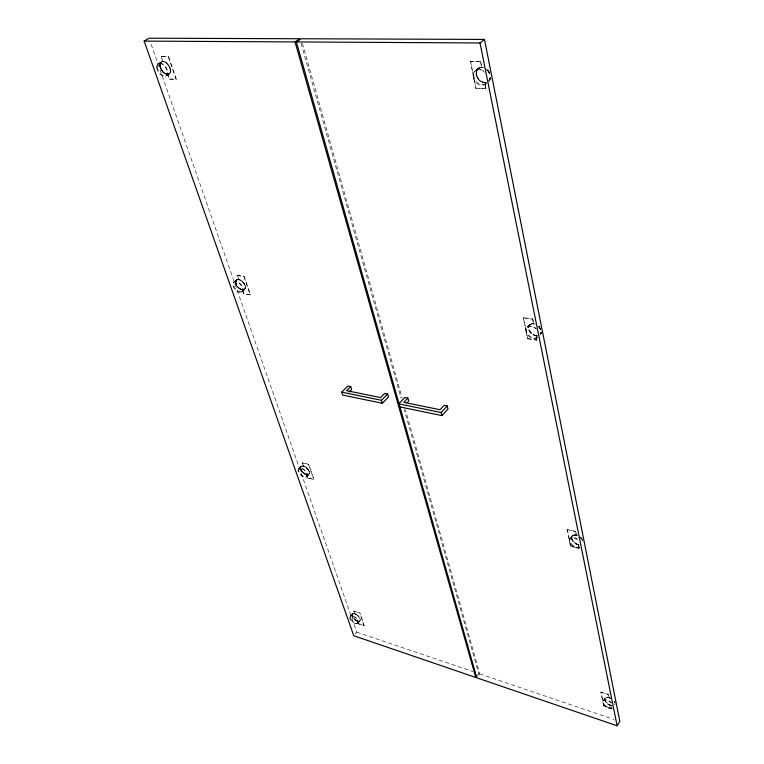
<?xml version="1.0" encoding="UTF-8"?>
<svg xmlns="http://www.w3.org/2000/svg" width="764" height="764" viewBox="0 0 764 764"><rect width="100%" height="100%" fill="white"/><g stroke="black" fill="none" stroke-linecap="round" stroke-linejoin="round"><path stroke-width="0.57" stroke-dasharray="3.82 2.86" d="M160.43 62.839L160.058 64.128A7.22 4.297 57.5 0 0 162.102 70.68C164.26 74.423 169.856 73.411 169.322 79.017L176.35 79.227L168.558 56.565L161.223 56.622L162.875 61.397L161.481 56.45M160.641 62.954L160.182 64.08A6.819 4.059 57.5 0 0 162.789 71.625L164.031 72.79A7.029 4.183 57.5 0 0 169.675 72.962L170.41 71.673A6.819 4.059 57.5 0 0 167.813 64.1L166.552 62.934A7.029 4.183 57.5 0 0 160.898 62.791L160.44 63.918A6.819 4.059 57.5 0 0 163.047 71.463L164.298 72.618A7.029 4.183 57.5 0 0 169.942 72.79M236.191 280.178L235.78 281.123A6.265 3.629 50 0 0 237.394 286.414C239.227 289.661 244.193 289.05 243.831 293.729L250.468 294.78L244.146 276.406L237.48 275.422L238.597 279.481L237.48 275.422M236.63 280.207L235.923 281.2A5.911 3.419 50 0 0 238.034 287.312L239.161 288.362A6.093 3.524 50 0 0 244.49 289.212L244.709 289.031A6.093 3.524 50 0 1 239.38 288.181L238.263 287.13A5.911 3.419 50 0 1 236.143 281.009L236.63 280.207A6.093 3.524 50 0 1 241.968 281.028L243.105 282.088A5.911 3.419 50 0 1 245.206 288.229L244.49 289.212M614.915 704.637L615.068 704.398A5.73 3.027 34.3 0 1 614.562 705.029M611.295 708.457L610.875 705.353L611.295 708.457L603.655 705.898L600.972 691.974L608.679 694.495L609.385 697.713M603.655 705.898L600.972 691.974M603.13 700.903L604.983 698M603.598 700.492L605.145 698.076M609.109 697.637L608.679 694.495M482.81 67.547A8.146 6.265 55.5 0 0 478.149 68.913L476.946 70.45A7.907 6.074 55.5 0 0 478.761 79.485L480.269 80.879M478.149 68.913L477.194 70.25A7.907 6.074 55.5 0 0 479.009 79.284L480.508 80.678A8.146 6.265 55.5 0 0 485.732 82.283M578.1 535.87L576.247 535.201L575.703 531.429L567.165 529.567L570.612 546.241L578.911 548.39L578.386 544.665L579.589 544.904M578.386 544.665L578.911 548.39M477.51 675.099L478.675 673.514L404.271 409.504M478.57 675.452L479.725 673.867L405.436 409.714M570.612 546.241L567.337 529.328M569.696 539.078L571.806 536.223M570.231 538.668L571.988 536.29M578.854 544.799A6.408 3.877 36.2 0 1 574.595 542.832L573.411 541.724A6.217 3.763 36.2 0 1 572.293 536.137L572.465 535.908A6.217 3.763 36.2 0 0 573.592 541.485L574.776 542.593A6.408 3.877 36.2 0 0 579.026 544.56M576.247 535.201L575.703 531.429M539.919 334.995L540.769 333.944A7.296 5.09 41.7 0 0 541.198 332.607M355.27 633.948L356.778 632.153L150.565 42.698M354.868 613.645L353.121 613.416L351.822 614.371A5.157 2.521 41.1 0 0 352.892 617.981L357.246 621.18L358.154 623.825L364.218 625.592L359.863 612.919L353.942 610.98L354.697 613.845L353.942 610.98M357.246 621.18L353.063 617.789A5.157 2.531 41.1 0 1 351.984 614.18M358.287 622.584L359.959 620.473A4.87 2.387 41.1 0 0 358.507 616.233L357.571 615.354M357.657 623.558A5.224 2.55 41.1 0 0 353.933 616.806A5.224 2.55 41.1 0 0 350.246 619.403A5.224 2.55 41.1 0 0 357.657 623.558L359.682 621.151A5.214 2.55 41.1 0 0 355.976 614.399A5.214 2.55 41.1 0 0 352.28 617.006A5.214 2.55 41.1 0 0 359.682 621.151M358.154 623.825L357.409 620.979M364.056 625.792L359.863 612.919M350.218 616.29L352.261 613.903M350.275 616.472L352.395 613.979M308.57 474.463L309.267 473.699A5.291 2.846 44.4 0 0 307.539 468.666L306.517 467.711A5.453 2.932 44.4 0 0 301.493 466.422L300.806 467.186A5.291 2.836 44.4 0 0 302.544 472.2L303.556 473.155A5.453 2.932 44.4 0 0 308.57 474.454L308.761 474.263A5.453 2.932 44.4 0 1 303.747 472.954L302.735 471.999A5.291 2.836 44.4 0 1 300.997 466.985M532.747 318.941L533.444 323.63L532.747 318.941L523.34 317.814L527.685 338.815L536.806 340.257L536.118 335.635L537.445 335.749M536.118 335.635L536.806 340.257M527.685 338.815L523.55 317.585M527.571 326.954L529.633 324.7M536.605 335.625A7.096 4.956 41.7 0 1 531.906 333.772L530.579 332.531A6.886 4.804 41.7 0 1 529.165 325.493L529.366 325.263A6.886 4.804 41.7 0 0 530.779 332.302L532.116 333.543A7.096 4.956 41.7 0 0 536.815 335.396M526.969 327.307L529.442 324.595M298.571 468.915L301.073 466.346L300.453 467.224A5.606 3.008 44.4 0 0 301.751 471.541L306.45 474.883L307.529 478.016L313.966 479.439L308.79 464.378L302.515 462.803L303.423 466.174L302.515 462.803M306.927 476.383A5.52 2.951 44.4 0 0 302.907 468.771A5.52 2.951 44.4 0 0 299.221 472.314A5.52 2.951 44.4 0 0 306.927 476.383L308.847 474.415A5.51 2.961 44.4 0 0 304.836 466.814A5.51 2.961 44.4 0 0 301.15 470.357A5.51 2.961 44.4 0 0 308.847 474.415M306.679 476.86A5.673 3.037 44.4 0 0 302.458 469.029A5.673 3.037 44.4 0 0 298.753 472.754A5.673 3.037 44.4 0 0 306.679 476.86L308.981 474.501A5.663 3.037 44.4 0 0 304.779 466.68A5.663 3.037 44.4 0 0 301.064 470.414A5.663 3.037 44.4 0 0 308.981 474.501M307.529 478.016L313.966 479.439M306.45 474.883L307.72 477.815M302.315 462.994L308.79 464.378M299.096 468.609L301.026 466.661M529.165 325.493L530.273 324.366A7.096 4.956 41.7 0 1 534.533 323.907M238.826 279.29L236.907 279.538L235.551 281.305A6.265 3.629 50 0 0 237.174 286.596L239.485 288.887L242.513 289.919M488.043 81.996L490.23 79.341A8.375 6.437 55.5 0 0 490.66 77.498M242.293 290.1L243.611 293.92L250.468 294.78M241.854 291.59A6.16 3.553 49.9 0 0 239.142 282.661A6.16 3.553 49.9 0 0 233.669 285.669A6.16 3.553 49.9 0 0 241.854 291.59L244.079 289.737A6.15 3.562 50 0 0 241.376 280.808A6.15 3.562 50 0 0 235.914 283.826A6.15 3.562 50 0 0 244.079 289.737M241.548 292.077A6.341 3.658 49.9 0 0 238.654 282.871A6.341 3.658 49.9 0 0 233.115 286.08A6.341 3.658 49.9 0 0 241.548 292.077L244.222 289.852A6.332 3.667 50 0 0 241.348 280.655A6.332 3.667 50 0 0 235.799 283.864A6.332 3.667 50 0 0 244.222 289.852M480.651 61.321L481.568 67.242L480.651 61.321L470.271 61.359L475.838 88.252L485.875 88.548L484.978 82.732L486.439 82.636M485.875 88.548L484.978 82.732M484.92 84.575L486.382 83.371M475.838 88.252L486.114 88.347M233.975 281.954L236.907 279.538M234.567 281.706L236.811 279.863M237.251 275.603L244.146 276.406M352.825 613.779L352.328 614.18A4.87 2.387 41.1 0 0 353.789 618.401L354.725 619.279A5.014 2.454 41.1 0 0 359.452 620.865M352.653 613.979L352.156 614.38A4.87 2.387 41.1 0 0 353.617 618.601L354.553 619.48A5.014 2.454 41.1 0 0 359.29 621.065L359.959 620.473M475.523 70.441L478.465 68.053M476.211 70.192L478.665 68.206M572.293 536.137L573.315 535.316A6.408 3.877 36.2 0 1 577.221 535.449M157.699 64.042L161.147 61.874L159.8 64.291A7.22 4.297 57.5 0 0 161.834 70.851C164.002 74.585 169.598 73.573 169.054 79.189L176.35 79.227M166.676 75.359L169.283 73.697M166.313 75.827L169.446 73.831M161.223 56.622L168.558 56.565M158.396 63.842L161.023 62.209M300.882 466.537L303.614 465.973M160.879 62.037L163.143 61.225M352.261 613.874L354.697 613.845M236.687 279.719L238.597 279.481M301.589 466.126L303.423 466.174M161.892 61.483L162.875 61.397M484.739 82.932L486.19 82.837A8.471 6.504 55.5 0 1 476.106 74.624A8.471 6.504 55.5 0 1 483.707 67.595M470.271 61.359L480.403 61.512M523.34 317.814L532.537 319.171M527.895 338.586L537.006 340.028M306.641 474.692L301.942 471.34A5.606 3.008 44.4 0 1 300.644 467.033M567.165 529.567L575.531 531.668M570.784 546.002L579.083 548.151M353.77 611.181L359.691 613.12M600.819 692.213L608.526 694.734M358.326 623.625L364.218 625.592M603.808 705.659L611.448 708.209M356.778 632.153L473.031 671.594M479.725 673.867L614.189 719.497M486.076 69.295L487.594 70.708A7.907 6.074 55.5 0 1 489.629 74.318M166.294 63.097L167.545 64.271A6.819 4.059 57.5 0 1 170.143 71.845M580.057 537.044L581.251 538.162M579.886 537.283L581.079 538.4M306.326 467.902L307.348 468.867A5.291 2.836 44.4 0 1 309.076 473.9M357.399 615.555L358.345 616.433A4.87 2.387 41.1 0 1 359.787 620.674M581.108 537.665L582.187 538.935M580.936 537.904L582.015 539.174M538.849 326.132L540.072 327.613M538.639 326.362L539.871 327.842M487.623 69.725L489.017 71.453A8.375 6.437 55.5 0 1 490.039 73.42M487.375 69.925L488.779 71.654A8.375 6.437 55.5 0 1 489.791 73.611M168.29 56.727L176.092 79.399M243.926 276.587L250.248 294.961M308.589 464.569L313.775 479.63M302.41 43.347L402.208 398.235M301.073 43.338L401.033 398.025M470.519 61.158L476.077 88.051M541.409 332.378A7.296 5.09 41.7 0 1 540.969 333.715M538.821 326.982A6.886 4.804 41.7 0 1 540.578 329.952M540.74 332.865A6.886 4.804 41.7 0 1 540.205 334.049L540.406 333.82A6.886 4.804 41.7 0 0 540.95 332.646M539.021 326.753A6.886 4.804 41.7 0 1 540.081 328.195M530.073 324.595A7.096 4.956 41.7 0 1 535.946 324.757M537.684 337.115A7.182 4.995 41.7 0 1 528.85 335.31A7.182 4.995 41.7 0 1 527.599 326.935A7.182 4.995 41.7 0 1 536.423 328.721M537.159 335.797A7.172 5.004 41.7 0 1 528.631 329.284A7.172 5.004 41.7 0 1 533.778 323.821M538.477 326.448A7.172 5.004 41.7 0 1 540.501 329.437M540.95 332.512A7.172 5.004 41.7 0 1 540.54 333.82M582.006 539.632A6.217 3.763 36.2 0 1 582.607 540.883M579.341 544.999A6.475 3.915 36.2 0 1 571.567 538.381A6.475 3.915 36.2 0 1 578.052 535.984M580.774 537.942A6.475 3.915 36.2 0 1 582.55 540.482M579.971 546.948A6.484 3.906 36.2 0 1 572.351 544.933A6.484 3.906 36.2 0 1 570.45 538.391A6.484 3.906 36.2 0 1 577.737 539.25M490.421 77.699A8.375 6.437 55.5 0 1 489.991 79.542L489.094 81.079A8.471 6.504 55.5 0 0 490.345 77.603M489.925 78.129A7.907 6.074 55.5 0 1 489.38 79.79M487.833 70.508A7.907 6.074 55.5 0 1 489.867 74.118M490.163 77.928A7.907 6.074 55.5 0 1 489.619 79.59M485.493 82.483A8.146 6.265 55.5 0 1 480.269 80.879M477.901 69.104A8.146 6.265 55.5 0 1 484.357 68.282M485.216 84.011A8.251 6.322 55.4 0 1 475.771 81.013A8.251 6.322 55.4 0 1 475.38 70.861A8.251 6.322 55.4 0 1 484.758 72.064M486.095 82.627A8.232 6.322 55.5 0 1 476.497 75.55A8.232 6.322 55.5 0 1 481.95 67.433M487.193 70.059A8.232 6.322 55.5 0 1 490.068 75.655M490.135 77.622A8.232 6.322 55.5 0 1 488.874 80.908M614.351 701.753A5.74 3.027 34.3 0 1 615.068 703.806M614.504 701.514A5.73 3.027 34.3 0 1 615.03 702.574M609.997 697.866A5.911 3.123 34.3 0 0 606.387 697.36L605.585 697.752A5.73 3.027 34.3 0 0 606.501 702.326L607.571 703.329A5.911 3.123 34.3 0 0 611.467 705.334M611.315 705.573A5.911 3.123 34.3 0 1 607.418 703.577L606.349 702.565A5.74 3.027 34.3 0 1 605.432 697.99L606.224 697.599A5.911 3.123 34.3 0 1 611.181 698.793M612.451 708.094A5.978 3.151 34.3 0 1 605.069 705.363A5.978 3.151 34.3 0 1 604.334 699.996A5.978 3.151 34.3 0 1 611.716 702.718M611.773 705.783A5.969 3.151 34.3 0 1 604.83 700.225A5.969 3.151 34.3 0 1 609.395 697.818M614.189 701.381A5.969 3.151 34.3 0 1 614.839 702.488M579.8 547.53A6.675 4.021 36.2 0 1 571.969 545.534A6.675 4.021 36.2 0 1 569.925 538.792A6.675 4.021 36.2 0 1 577.383 539.585M577.995 544.875A6.656 4.03 36.2 0 1 571.367 537.78A6.656 4.03 36.2 0 1 578.004 535.831M537.464 337.678A7.392 5.138 41.7 0 1 528.401 335.921A7.392 5.138 41.7 0 1 526.988 327.288A7.392 5.138 41.7 0 1 536.051 329.017M537.302 335.969A7.373 5.147 41.7 0 1 528.287 328.539A7.373 5.147 41.7 0 1 535.373 324.156M538.524 326.285A7.373 5.147 41.7 0 1 540.635 329.351M541.141 332.521A7.373 5.147 41.7 0 1 540.74 333.878M612.298 708.677A6.15 3.237 34.3 0 1 604.716 705.936A6.15 3.237 34.3 0 1 603.866 700.387A6.15 3.237 34.3 0 1 611.448 703.109M610.522 705.544A6.141 3.247 34.3 0 1 604.534 699.203A6.141 3.247 34.3 0 1 610.722 698.315M486.181 83.429A8.49 6.504 55.4 0 1 476.173 82.713A8.49 6.504 55.4 0 1 474.301 71.568A8.49 6.504 55.4 0 1 484.309 72.246M487.241 69.839A8.471 6.504 55.5 0 1 490.249 75.579M236.41 280.388A6.093 3.524 50 0 1 241.749 281.219L242.876 282.279A5.911 3.419 50 0 1 244.977 288.42M352.777 613.626A5.014 2.454 41.1 0 1 357.514 615.201M352.605 613.826A5.014 2.454 41.1 0 1 357.351 615.402M350.666 618.974A5.071 2.473 41.1 0 0 357.858 623.071A5.071 2.473 41.1 0 0 354.324 616.519A5.071 2.473 41.1 0 0 350.666 618.974M159.991 65.847A7.096 4.221 57.5 0 0 168.319 74.232A7.096 4.221 57.5 0 0 167.201 63.746A7.096 4.221 57.5 0 0 159.991 65.847M157.365 67.49A7.115 4.221 57.5 0 0 165.702 75.884A7.115 4.221 57.5 0 0 164.566 65.398A7.115 4.221 57.5 0 0 157.365 67.49M156.696 67.834A7.315 4.345 57.5 0 0 165.33 76.381A7.315 4.345 57.5 0 0 164.04 65.542A7.315 4.345 57.5 0 0 156.696 67.834M159.848 65.866A7.306 4.345 57.5 0 0 168.462 74.395A7.306 4.345 57.5 0 0 167.192 63.565A7.306 4.345 57.5 0 0 159.848 65.866"/><path stroke-width="1.15" d="M617.121 725.8L619.833 721.407L484.481 39.422L301.111 38.754L296.384 41.944L476.822 677.83L617.121 725.8L480.002 42.956L484.481 39.422M144.167 41.103L295.047 41.934L299.784 38.754L148.99 38.2L144.167 41.103L353.77 635.753L475.771 677.467L476.937 675.882M407.871 398.054L404.863 397.452L398.722 403.841L399.572 406.84L441.955 415.606L448.01 409.007L447.217 405.961L444.085 405.331L440.045 409.714L403.784 402.322L407.871 398.054L408.702 401.052L407.069 402.752M441.955 415.606L441.162 412.56L447.217 405.961M350.743 386.565L347.926 386.001L341.68 392.142L342.597 395.064L382.325 403.277L388.494 396.955L387.634 393.985L384.693 393.393L380.577 397.586L346.589 390.662L350.743 386.565L351.641 389.487L349.158 391.951M341.68 392.142L381.456 400.298L387.634 393.985M296.384 41.944L480.002 42.956M398.722 403.841L441.162 412.56M381.456 400.298L382.325 403.277M295.047 41.934L475.771 677.467"/></g></svg>
